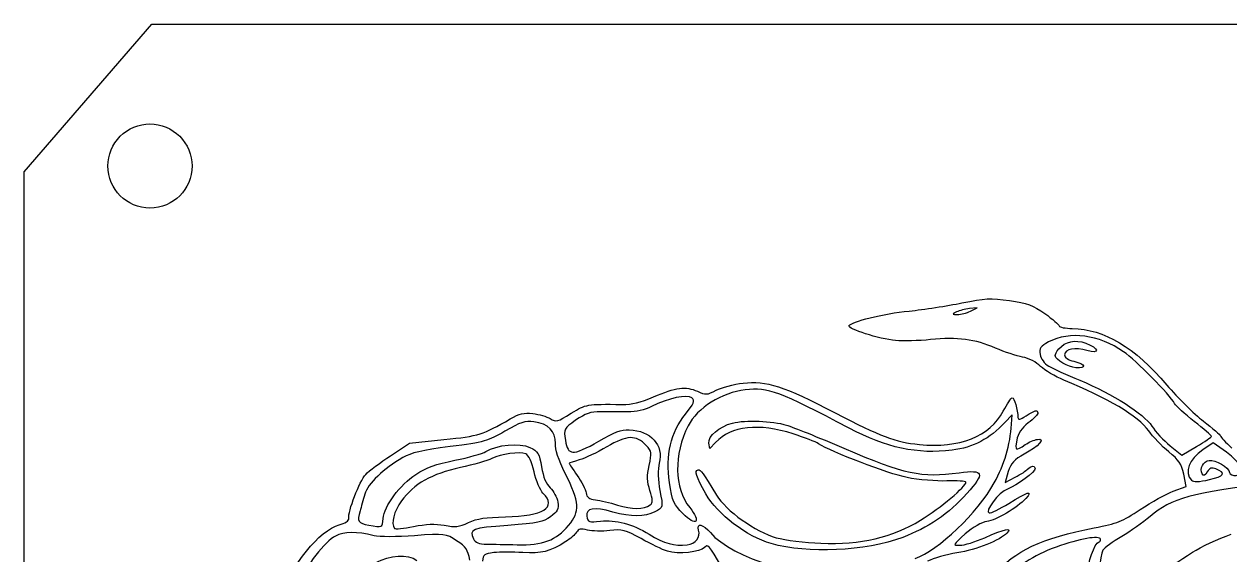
# Model space of a CAD drawing. Extents: x -5 to 265, y 9 to 298.
# Drawn here: x 13.8 to 70.8, y 45.2 to 70.3 of the extents above; entities that cross this region are included whole.
import ezdxf

# ---------------------------------------------------------------- set-up
doc = ezdxf.new("R2010")
doc.units = 0
doc.layers.add('Layer_1', color=7, linetype='CONTINUOUS')

msp = doc.modelspace()

# ---------------------------------------------------------------- linework, layer by layer
at = {"layer": 'Layer_1', "color": 7}
for points in [[(13.84791, 63.34828), (19.881207, 70.34147), (130.62936, 70.34147), (130.62936, 9.21996), (13.84791, 9.21996)], [(21.78445, 63.62937)], [(58.581307, 56.76211)], [(62.755156, 54.97647)], [(62.280935, 54.16289)], [(45.708259, 49.25199)], [(69.029882, 48.76696)], [(30.138229, 46.64057)], [(32.257024, 46.57828)]]:
    msp.add_lwpolyline(points, close=True, dxfattribs=at)
for points in [[(58.581342, 56.76216), (58.900499, 56.92254), (58.530627, 56.88544)], [(60.517461, 51.42288), (60.544041, 51.86066), (60.202264, 51.48918)], [(31.169973, 49.92613), (32.059546, 50.51155), (33.687233, 50.68483)], [(46.532002, 50.55192), (46.261706, 50.26921), (46.219296, 50.52557)], [(68.017931, 50.39658), (68.565411, 49.95269), (69.271721, 50.36266)], [(70.681537, 50.08597), (70.055326, 50.53175), (69.569828, 50.20461)], [(39.790374, 50.08902), (39.790359, 50.09036)], [(60.370418, 49.17034), (60.219798, 48.66117), (60.695479, 48.90901)], [(68.1692, 48.24576), (68.778411, 48.47509), (68.658872, 49.05442)], [(39.990891, 48.99185), (39.990858, 48.99205)]]:
    msp.add_lwpolyline(points, dxfattribs=at)
for points in [[(18.391733, 65.034681), (18.764444, 65.407393), (19.269949, 65.61678), (19.797043, 65.61678)], [(19.797043, 65.61678), (20.324137, 65.61678), (20.829642, 65.407393), (21.202353, 65.034681)], [(17.809636, 63.62937), (17.809635, 64.156464), (18.019022, 64.661969), (18.391733, 65.034681)], [(21.202353, 65.034681), (21.575064, 64.661969), (21.784451, 64.156464), (21.78445, 63.62937)], [(19.797043, 61.64197), (18.699431, 61.64197), (17.80964, 62.531758), (17.809636, 63.62937)], [(21.78445, 63.62937), (21.784446, 62.531758), (20.894655, 61.64197), (19.797043, 61.64197)], [(55.684443, 56.76985), (56.370529, 56.83895), (57.490676, 57.01079), (58.173652, 57.1515)], [(58.173652, 57.1515), (59.260049, 57.37536), (59.541756, 57.3897), (60.424836, 57.26611)], [(60.424836, 57.26611), (61.242725, 57.15167), (61.559891, 57.03434), (62.096545, 56.64769)], [(52.835663, 56.06909), (52.935643, 56.27143), (54.459936, 56.64639), (55.684443, 56.76985)], [(57.922649, 56.72746), (57.701633, 56.61526), (57.705275, 56.60636), (57.973319, 56.60413)], [(58.530627, 56.88544), (58.327198, 56.86504), (58.053611, 56.79394), (57.922649, 56.72746)], [(57.973319, 56.60413), (58.132183, 56.60313), (58.40577, 56.67393), (58.581307, 56.76211)], [(62.096545, 56.64769), (62.460819, 56.38524), (62.766968, 56.12153), (62.776876, 56.06165)], [(55.039999, 55.37109), (54.278607, 55.44479), (52.76417, 55.92435), (52.835663, 56.06909)], [(62.776876, 56.06165), (62.787056, 56.00175), (63.06468, 55.94766), (63.394446, 55.9414)], [(63.394446, 55.9414), (64.910251, 55.9127), (66.334759, 55.06099), (67.864714, 53.26877)], [(56.699356, 55.41559), (56.136462, 55.35729), (55.389751, 55.33729), (55.039999, 55.37109)], [(59.769185, 55.01402), (58.779719, 55.44185), (57.972497, 55.54744), (56.699356, 55.41559)], [(62.263709, 55.30463), (61.898169, 55.11404), (61.824685, 55.00443), (61.871737, 54.71994)], [(65.821196, 54.84105), (64.649124, 55.65441), (63.27747, 55.83316), (62.263709, 55.30463)], [(62.7551, 54.97647), (63.058795, 55.33288), (63.528877, 55.43347), (64.03013, 55.24933)], [(61.047553, 54.58957), (60.767971, 54.63987), (60.192703, 54.8309), (59.769185, 55.01402)], [(61.871737, 54.71994), (61.906347, 54.5105), (62.070787, 54.28668), (62.280935, 54.16289)], [(62.586348, 54.65951), (62.577348, 54.71421), (62.653308, 54.85689), (62.755156, 54.97647)], [(64.08657, 54.9033), (63.542981, 55.0722), (63.047111, 54.9743), (63.033324, 54.69533)], [(64.03013, 55.24933), (64.663715, 55.01659), (64.713944, 54.70834), (64.08657, 54.9033)], [(68.232626, 52.39544), (68.002312, 52.81445), (66.400197, 54.43925), (65.821196, 54.84105)], [(61.897811, 54.15174), (61.708679, 54.3433), (61.328729, 54.53897), (61.047553, 54.58957)], [(62.991807, 53.50119), (62.578164, 53.66851), (62.085857, 53.96125), (61.897811, 54.15174)], [(62.280924, 54.1629), (62.474138, 54.04909), (63.136564, 53.74653), (63.75298, 53.49056)], [(63.562559, 54.0822), (63.187393, 54.1138), (62.621241, 54.44861), (62.586348, 54.65951)], [(63.033324, 54.69533), (63.027624, 54.56945), (63.1902, 54.456), (63.469589, 54.39184)], [(63.469589, 54.39184), (64.029056, 54.26338), (64.096964, 54.03721), (63.562559, 54.0822)], [(43.59309, 52.70692), (44.644491, 53.16046), (45.128202, 53.2224), (45.672051, 52.97314)], [(47.936205, 53.04237), (46.824089, 52.91325), (45.66456, 52.18386), (45.236428, 51.34409)], [(45.672051, 52.97314), (46.068049, 52.79164), (46.132225, 52.79496), (46.562369, 53.01914)], [(46.562369, 53.01914), (46.817328, 53.15207), (47.38952, 53.305), (47.833916, 53.35899)], [(47.833916, 53.35899), (48.923739, 53.49138), (49.768692, 53.21848), (52.185188, 51.95363)], [(52.846152, 51.22724), (49.577227, 52.95626), (49.007817, 53.16676), (47.936205, 53.04237)], [(67.004255, 51.10372), (66.537848, 51.77688), (65.035434, 52.67459), (62.991807, 53.50119)], [(63.75298, 53.49056), (65.31224, 52.84308), (66.764561, 51.91856), (67.152009, 51.32683)], [(67.864714, 53.26877), (68.376836, 52.66885), (69.153294, 51.90073), (69.590158, 51.56184)], [(42.11394, 52.35052), (42.584272, 52.34452), (42.970578, 52.43842), (43.59309, 52.70692)], [(45.414166, 52.66081), (45.189317, 52.84063), (44.300829, 52.64801), (43.503154, 52.24645)], [(45.110415, 51.89254), (45.508914, 52.38761), (45.568225, 52.53761), (45.414166, 52.66081)], [(60.131973, 52.03193), (60.30803, 52.37324), (60.498531, 52.65918), (60.555297, 52.66733)], [(60.555297, 52.66733), (60.651547, 52.68113), (60.819486, 52.09811), (60.824225, 51.73328)], [(36.827899, 51.66671), (37.271956, 51.92367), (37.460669, 51.96792), (37.895237, 51.91705)], [(37.895237, 51.91705), (38.185597, 51.88305), (38.555989, 51.77594), (38.718327, 51.679)], [(38.718327, 51.679), (38.998203, 51.51188), (39.049766, 51.52495), (39.713448, 51.9314)], [(39.713448, 51.9314), (40.43513, 52.37337), (40.412101, 52.36934), (42.11394, 52.35052)], [(41.120882, 51.99901), (40.598489, 52.00001), (40.397481, 51.93331), (39.918735, 51.59943)], [(42.376582, 51.99701), (42.030949, 51.99776), (41.465894, 51.99901), (41.120882, 51.99901)], [(43.503154, 52.24645), (43.169951, 52.07874), (42.796956, 51.99615), (42.376582, 51.99701)], [(44.359599, 48.65597), (44.16679, 49.94148), (44.420559, 51.03556), (45.110415, 51.89254)], [(52.185188, 51.95363), (54.337666, 50.82699), (55.005329, 50.5757), (56.167934, 50.45473)], [(56.167934, 50.45473), (58.040763, 50.25985), (59.521891, 50.84916), (60.131973, 52.03193)], [(61.210384, 51.81118), (61.65978, 52.09166), (61.739337, 52.11142), (61.766188, 51.94914)], [(61.766188, 51.94914), (61.777498, 51.88314), (61.574522, 51.67022), (61.315967, 51.47618)], [(69.161671, 51.54211), (68.716562, 51.8916), (68.298497, 52.2756), (68.232626, 52.39544)], [(33.687233, 50.68483), (35.35841, 50.86273), (35.53268, 50.91722), (36.827899, 51.66671)], [(37.947819, 51.52246), (37.505345, 51.57426), (37.32421, 51.51646), (36.574875, 51.08249)], [(38.961331, 50.50362), (38.987681, 51.07188), (38.617417, 51.44407), (37.947819, 51.52246)], [(39.918735, 51.59943), (39.374921, 51.22018), (39.348636, 51.16967), (39.432253, 50.66415)], [(45.236428, 51.34409), (44.544493, 49.98687), (44.574161, 48.39221), (45.308358, 47.4753)], [(46.219296, 50.52557), (46.166256, 50.8464), (46.709115, 51.3062), (47.331683, 51.46771)], [(50.192651, 50.95827), (48.574836, 51.47776), (47.279798, 51.334), (46.532002, 50.55192)], [(47.331683, 51.46771), (47.943812, 51.62651), (49.209885, 51.579), (49.888518, 51.37181)], [(49.888518, 51.37181), (50.182001, 51.28221), (51.400195, 50.79013), (52.595634, 50.2783)], [(60.202264, 51.48918), (59.505025, 50.73136), (58.699273, 50.30991), (57.709253, 50.18525)], [(59.701293, 48.63441), (60.201935, 49.53962), (60.455717, 50.40668), (60.517461, 51.42288)], [(61.315967, 51.47618), (60.998835, 51.23818), (60.82021, 50.97361), (60.766927, 50.663)], [(60.824225, 51.73328), (60.826525, 51.60863), (60.914365, 51.62651), (61.210384, 51.81118)], [(67.152009, 51.32683), (67.327151, 51.05933), (67.716827, 50.64071), (68.017931, 50.39658)], [(69.97448, 50.83964), (69.97218, 50.87654), (69.606779, 51.19262), (69.161671, 51.54211)], [(69.590158, 51.56184), (70.027031, 51.22295), (70.391554, 50.90626), (70.400207, 50.8581)], [(36.574875, 51.08249), (35.758424, 50.6099), (35.618277, 50.57052), (33.98783, 50.35541)], [(41.008294, 50.60752), (41.760626, 51.05021), (42.058926, 51.16194), (42.452482, 51.14847)], [(43.252998, 50.40876), (42.776197, 50.92032), (42.340475, 50.90556), (41.396329, 50.34586)], [(42.452482, 51.14847), (43.464322, 51.11387), (44.09328, 50.41865), (43.872061, 49.57943)], [(51.403822, 50.48941), (51.2752, 50.57471), (50.730165, 50.78568), (50.192651, 50.95827)], [(57.709253, 50.18525), (56.084144, 49.98063), (54.603027, 50.29801), (52.846152, 51.22724)], [(61.743623, 50.6989), (62.157686, 50.7562), (61.813743, 50.37249), (61.115875, 49.99836)], [(67.950899, 50.11026), (67.627253, 50.37233), (67.20127, 50.81938), (67.004255, 51.10372)], [(69.271721, 50.36266), (69.660177, 50.58813), (69.976425, 50.80278), (69.97448, 50.83964)], [(70.400207, 50.8581), (70.409207, 50.8099), (70.648436, 50.5531), (70.932587, 50.28737)], [(33.98783, 50.35541), (32.630404, 50.17631), (32.154281, 50.06569), (31.747639, 49.83494)], [(35.672126, 50.12174), (36.171309, 50.44345), (37.284047, 50.54746), (37.759717, 50.31687)], [(37.759717, 50.31687), (38.140412, 50.13233), (38.19797, 50.03497), (38.305227, 49.39409)], [(39.426515, 49.09102), (39.103445, 49.74183), (38.947917, 50.21411), (38.961331, 50.50362)], [(39.432253, 50.66415), (39.500793, 50.24944), (39.581019, 50.12067), (39.790374, 50.08902)], [(39.790359, 50.09036), (39.950729, 50.06616), (40.444607, 50.27583), (41.008294, 50.60752)], [(41.396329, 50.34586), (40.941969, 50.07653), (40.353977, 49.79759), (40.089698, 49.72599)], [(43.39069, 49.4616), (43.526912, 50.0627), (43.517932, 50.12446), (43.252998, 50.40876)], [(55.582939, 48.89364), (54.687994, 49.07192), (51.985198, 50.10397), (51.403822, 50.48941)], [(52.595634, 50.2783), (55.489915, 49.03911), (56.233561, 48.88105), (58.04191, 49.1207)], [(60.766927, 50.663), (60.679387, 50.15272), (60.711737, 50.13537), (61.169101, 50.44728)], [(61.169101, 50.44728), (61.343214, 50.56601), (61.601746, 50.67925), (61.743623, 50.6989)], [(69.569828, 50.20461), (68.905694, 49.75713), (68.672123, 49.13521), (69.029882, 48.76696)], [(31.747639, 49.83494), (30.840672, 49.3203), (30.09387, 48.59945), (29.953202, 48.10296)], [(29.993411, 49.03827), (30.151247, 49.20461), (30.680686, 49.60415), (31.169973, 49.92613)], [(32.361001, 49.04077), (32.880793, 49.3798), (33.292943, 49.52878), (34.212193, 49.70994)], [(34.212193, 49.70994), (34.862597, 49.83809), (35.51956, 50.02341), (35.672126, 50.12174)], [(35.957374, 49.79172), (35.755811, 49.69129), (35.085546, 49.49886), (34.467921, 49.36414)], [(37.558132, 50.00823), (37.259197, 50.12757), (36.397426, 50.01023), (35.957374, 49.79172)], [(37.95128, 49.15888), (37.837237, 49.64934), (37.696683, 49.95291), (37.558132, 50.00823)], [(40.089698, 49.72599), (39.825397, 49.65439), (39.611756, 49.58016), (39.614923, 49.561)], [(61.115875, 49.99836), (60.648439, 49.74779), (60.488804, 49.57047), (60.370418, 49.17034)], [(68.658872, 49.05442), (68.561942, 49.52404), (68.427891, 49.72402), (67.950899, 50.11026)], [(69.533477, 49.06702), (69.395457, 49.29673), (69.590817, 49.67032), (69.866466, 49.7038)], [(69.866466, 49.7038), (70.169878, 49.7407), (70.788194, 49.37355), (70.827995, 49.13293)], [(71.13368, 48.98866), (71.607778, 49.04626), (71.385993, 49.58451), (70.681537, 50.08597)], [(29.195464, 46.95454), (29.143434, 47.26903), (29.704284, 48.73357), (29.993411, 49.03827)], [(30.817587, 46.94828), (30.865197, 47.5337), (31.620737, 48.55794), (32.361001, 49.04077)], [(34.467921, 49.36414), (33.113152, 49.06864), (32.264931, 48.58762), (31.688283, 47.78784)], [(38.374843, 48.1494), (38.239513, 48.2848), (38.048912, 48.73908), (37.95128, 49.15888)], [(38.305227, 49.39409), (38.385867, 48.91129), (38.519773, 48.58901), (38.715273, 48.40591)], [(39.588095, 46.62956), (40.14149, 47.29551), (40.114616, 47.70485), (39.426515, 49.09102)], [(39.614923, 49.561), (39.618323, 49.5419), (39.787281, 49.28572), (39.990891, 48.99185)], [(43.43163, 48.27377), (43.297343, 48.66563), (43.285805, 48.99907), (43.39069, 49.4616)], [(43.872061, 49.57943), (43.790741, 49.27098), (43.801821, 48.76384), (43.900671, 48.27439)], [(46.074319, 48.11786), (45.611895, 48.9385), (45.518166, 49.22889), (45.708259, 49.25199)], [(45.708277, 49.25208), (45.828891, 49.26678), (45.912622, 49.15165), (46.571666, 48.06541)], [(58.04191, 49.1207), (59.223211, 49.27725), (59.285113, 49.1105), (58.409983, 48.13272)], [(61.636368, 49.32615), (61.662158, 49.1705), (60.774968, 48.50866), (60.327077, 48.34938)], [(60.695479, 48.90901), (60.957111, 49.04532), (61.221628, 49.21593), (61.283314, 49.28815)], [(61.283314, 49.28815), (61.429218, 49.45896), (61.611156, 49.47853), (61.636368, 49.32615)], [(69.772929, 49.15822), (69.662882, 48.97946), (69.600401, 48.95565), (69.533477, 49.06702)], [(70.184988, 49.29911), (69.980146, 49.37771), (69.888793, 49.34651), (69.772929, 49.15822)], [(69.873716, 48.7942), (70.587729, 48.95827), (70.680541, 49.10882), (70.184988, 49.29911)], [(70.827995, 49.13293), (70.844165, 49.03513), (70.981726, 48.9702), (71.13368, 48.98866)], [(39.990858, 48.99205), (40.194479, 48.69817), (40.382786, 48.32641), (40.40933, 48.16587)], [(44.987415, 47.18544), (44.554329, 47.61489), (44.494859, 47.75417), (44.359599, 48.65597)], [(57.460088, 48.73075), (56.972102, 48.71185), (56.127387, 48.78515), (55.582939, 48.89364)], [(55.967862, 45.06188), (57.058113, 45.44499), (58.925729, 47.23212), (59.701293, 48.63441)], [(56.21994, 46.87396), (57.164198, 47.45384), (58.39367, 48.48508), (58.36286, 48.67135)], [(58.36286, 48.67135), (58.35496, 48.72295), (57.948086, 48.74965), (57.460088, 48.73075)], [(72.813509, 48.63012), (69.014161, 48.16766), (68.1044, 47.9163), (67.067362, 47.0424)], [(69.029882, 48.7669), (69.121832, 48.6722), (69.379656, 48.6806), (69.873716, 48.7942)], [(29.953202, 48.10296), (29.879912, 47.84409), (29.777553, 47.48747), (29.725819, 47.31047)], [(36.6009, 47.03317), (38.398956, 47.07097), (39.045819, 47.478), (38.374843, 48.1494)], [(38.715273, 48.40591), (38.87484, 48.25645), (39.035244, 47.95387), (39.071698, 47.73349)], [(40.40933, 48.16587), (40.44518, 47.94886), (40.55856, 47.86444), (40.851295, 47.8367)], [(43.44532, 47.59944), (43.5735, 47.69544), (43.569971, 47.8702), (43.43163, 48.27377)], [(43.900671, 48.27439), (44.059718, 47.48597), (44.056201, 47.47073), (43.663539, 47.26747)], [(49.160187, 45.77014), (48.007489, 46.10006), (46.613916, 47.16029), (46.074319, 48.11786)], [(46.571666, 48.06541), (47.024772, 47.3186), (48.413912, 46.32785), (49.400957, 46.04752)], [(58.409983, 48.13272), (57.566569, 47.18979), (56.549845, 46.4955), (55.380114, 46.06372)], [(60.327077, 48.34938), (59.937174, 48.2107), (59.208526, 47.25664), (59.460895, 47.2152)], [(61.197423, 47.90386), (60.7888, 47.45831), (59.784688, 46.86485), (59.350154, 46.81207)], [(60.39399, 47.66938), (61.284083, 48.22362), (61.566209, 48.30597), (61.197423, 47.90386)], [(66.60821, 47.38098), (67.131677, 47.7305), (67.834131, 48.11964), (68.1692, 48.24576)], [(29.725819, 47.31047), (29.578886, 46.80777), (29.622332, 46.73718), (30.138229, 46.64057)], [(31.688283, 47.78784), (31.326995, 47.28676), (31.180899, 46.72424), (31.350871, 46.48868)], [(39.071698, 47.73349), (39.124738, 47.41241), (39.057218, 47.27452), (38.731277, 47.03948)], [(41.677073, 47.26147), (40.785973, 47.51473), (40.386864, 47.44937), (40.451141, 47.06075)], [(40.851295, 47.8367), (41.06782, 47.8162), (41.539577, 47.70483), (41.89962, 47.58924)], [(41.89962, 47.58924), (42.57744, 47.37161), (43.145832, 47.37543), (43.44532, 47.59944)], [(45.308358, 47.4753), (45.865982, 46.77894), (45.620728, 46.55743), (44.987415, 47.18544)], [(59.460895, 47.2152), (59.549565, 47.2006), (59.969431, 47.40502), (60.39399, 47.66938)], [(64.426642, 46.51324), (65.530614, 46.72175), (65.753846, 46.81055), (66.60821, 47.38098)], [(28.739532, 46.65418), (29.025322, 46.73158), (29.211988, 46.85456), (29.195464, 46.95454)], [(30.138229, 46.64053), (30.786925, 46.51906), (30.78249, 46.51705), (30.817587, 46.94828)], [(33.707762, 46.63533), (34.234679, 46.53623), (34.379202, 46.55253), (34.853707, 46.76489)], [(34.853707, 46.76489), (35.284553, 46.95769), (35.645309, 47.01309), (36.6009, 47.03317)], [(38.731277, 47.03948), (38.365692, 46.77583), (38.161064, 46.73417), (36.706743, 46.62722)], [(40.451141, 47.06075), (40.496831, 46.78443), (40.555419, 46.76275), (41.089092, 46.82461)], [(41.089092, 46.82461), (41.829899, 46.91041), (42.591913, 46.70675), (43.39978, 46.20672)], [(43.663539, 47.26747), (43.184453, 47.01946), (42.537239, 47.01774), (41.677073, 47.26147)], [(45.72775, 46.40331), (45.618269, 46.76187), (45.946617, 46.69478), (46.285805, 46.28931)], [(51.501024, 45.7818), (53.406302, 45.7128), (54.887407, 46.05563), (56.21994, 46.87396)], [(59.350154, 46.81207), (59.106811, 46.78257), (58.712012, 46.55404), (58.331813, 46.22277)], [(67.067362, 47.0424), (66.741465, 46.76778), (66.138668, 46.34477), (65.727795, 46.10239)], [(26.02202, 43.29901), (26.439216, 44.70585), (27.814274, 46.40355), (28.739532, 46.65418)], [(30.387534, 46.14017), (29.546787, 46.34792), (28.983814, 46.34286), (28.563622, 46.12377)], [(31.350871, 46.48868), (31.382991, 46.44408), (31.790777, 46.48368), (32.257024, 46.57828)], [(32.257024, 46.57823), (32.8358, 46.69466), (33.296076, 46.71277), (33.707762, 46.63533)], [(34.293572, 45.90493), (33.786054, 46.2414), (33.736061, 46.24731), (32.300627, 46.14065)], [(36.706743, 46.62722), (35.01635, 46.50292), (34.868829, 46.44587), (35.082934, 45.99935)], [(37.151241, 45.71302), (38.365929, 45.68232), (38.998734, 45.92036), (39.588095, 46.62956)], [(39.961488, 46.3063), (39.891708, 46.19377), (39.662148, 45.9943), (39.451368, 45.86296)], [(40.479708, 46.40809), (40.155495, 46.49329), (40.066607, 46.47569), (39.961488, 46.3063)], [(41.528983, 46.38539), (41.167119, 46.34139), (40.694955, 46.35169), (40.479708, 46.40809)], [(43.013381, 46.00181), (42.283928, 46.41089), (42.109658, 46.45593), (41.528983, 46.38539)], [(43.39978, 46.20672), (44.099474, 45.77367), (44.586804, 45.63876), (45.187759, 45.71177)], [(45.187759, 45.71177), (45.594786, 45.76117), (45.831364, 46.06418), (45.72775, 46.40331)], [(46.285805, 46.28931), (47.302053, 45.07442), (50.753867, 44.029), (52.891518, 44.2887)], [(58.331813, 46.22277), (57.738064, 45.70542), (57.727048, 45.68197), (58.080112, 45.68662)], [(60.305723, 46.26518), (59.985018, 45.92186), (58.861354, 45.47714), (57.943517, 45.33024)], [(59.25517, 46.04665), (60.22913, 46.47588), (60.568509, 46.54647), (60.305723, 46.26518)], [(59.815704, 44.35222), (60.54234, 45.36944), (62.008257, 46.05649), (64.426642, 46.51324)], [(64.727182, 45.97554), (64.695062, 46.16978), (63.730489, 45.99874), (62.637465, 45.60499)], [(69.075587, 45.36248), (69.469845, 45.62096), (70.294451, 46.00282), (70.90805, 46.21105)], [(28.563622, 46.12377), (28.097894, 45.88096), (27.149644, 44.685), (26.830125, 43.93744)], [(32.300627, 46.14065), (31.49085, 46.08045), (30.629949, 46.08025), (30.387534, 46.14017)], [(34.914388, 44.9871), (34.830018, 45.46922), (34.731873, 45.61439), (34.293572, 45.90493)], [(35.082934, 45.99935), (35.170134, 45.81748), (35.346998, 45.74569), (35.717639, 45.74172)], [(35.717639, 45.74172), (36.000229, 45.73872), (36.645361, 45.72572), (37.151241, 45.71302)], [(39.451368, 45.86296), (38.679661, 45.38208), (38.306204, 45.28611), (37.421415, 45.34128)], [(44.258698, 45.40815), (44.028339, 45.47975), (43.467945, 45.74688), (43.013381, 46.00181)], [(46.829129, 44.65506), (46.206018, 45.7031), (46.160911, 45.75455), (46.015223, 45.58357)], [(55.380114, 46.06372), (53.586311, 45.40156), (50.892224, 45.27441), (49.160187, 45.77014)], [(49.400957, 46.04752), (49.822021, 45.92795), (50.767048, 45.80837), (51.501024, 45.7818)], [(58.080112, 45.68662), (58.283179, 45.68862), (58.81195, 45.85132), (59.25517, 46.04665)], [(62.637465, 45.60499), (61.555096, 45.21508), (60.680317, 44.6467), (60.317163, 44.09742)], [(64.134695, 44.44588), (64.085945, 44.74068), (64.472366, 45.82043), (64.633652, 45.84003)], [(64.633652, 45.84003), (64.696192, 45.84803), (64.73827, 45.90853), (64.727182, 45.97554)], [(65.727795, 46.10239), (65.316923, 45.86001), (64.91683, 45.56994), (64.838675, 45.45779)], [(30.447234, 44.85644), (31.164166, 45.23022), (31.960541, 45.27762), (32.418814, 44.97378)], [(36.052961, 45.33928), (35.597594, 45.29098), (35.5336, 45.24358), (35.513649, 44.94031)], [(37.421415, 45.34128), (36.952939, 45.37048), (36.337135, 45.36978), (36.052961, 45.33928)], [(46.015223, 45.58357), (45.824054, 45.35923), (44.758617, 45.25283), (44.258698, 45.40815)], [(57.943517, 45.33024), (57.44491, 45.25054), (56.820158, 45.07058), (56.55519, 44.93049)], [(64.838675, 45.45779), (64.693822, 45.24992), (64.587347, 43.72948), (64.66885, 43.03305)], [(65.86326, 43.11768), (66.618973, 43.69854), (67.854327, 44.56182), (69.075587, 45.36248)]]:
    msp.add_open_spline(points, degree=3, dxfattribs=at)

doc.saveas('drawing.dxf')
